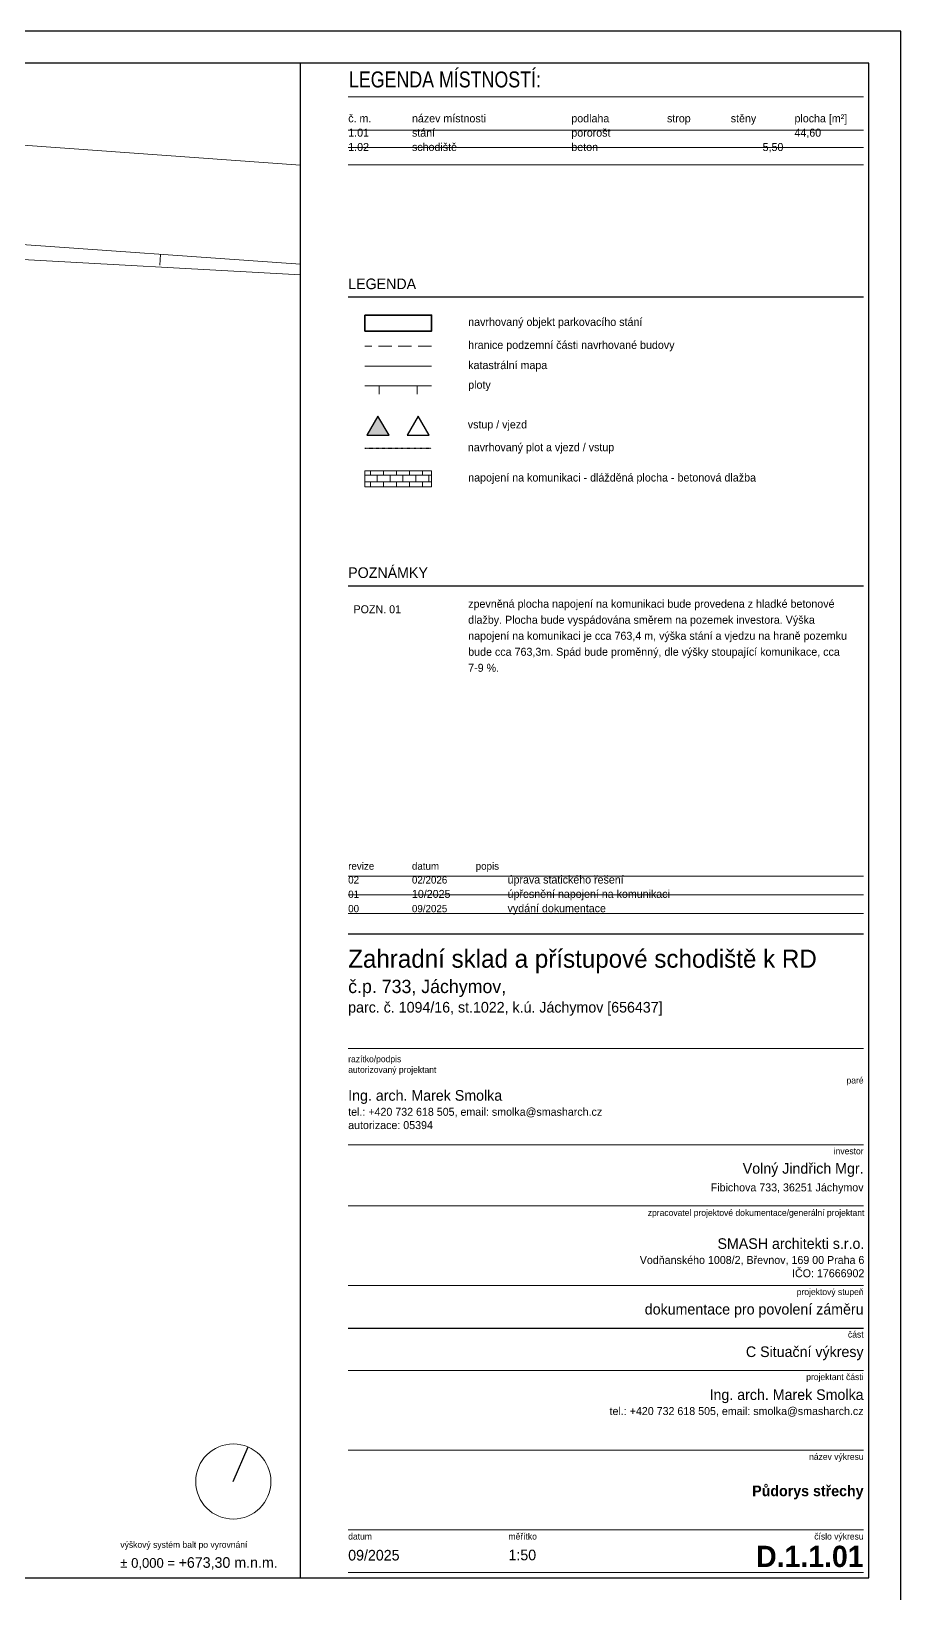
# Model space of a CAD drawing. Header units: millimetres. Extents: x 3760008 to 3998794, y 1820800 to 2250722.
# Drawn here: x 3965607 to 3973790, y 1857230 to 1871930 of the extents above; entities that cross this region are included whole.
import ezdxf

# ---------------------------------------------------------------- set-up
doc = ezdxf.new("R2010")
doc.units = ezdxf.units.MM
doc.header["$LTSCALE"] = 5
doc.linetypes.add('DASHED', pattern=[0.75, 0.5, -0.25])
for name, color, linetype, lineweight in [('IP_rozpiska', 7, 'Continuous', 0), ('km__03_velmi tlustá', 7, 'Continuous', 35), ('km_kóty', 140, 'Continuous', 0), ('km_rozpiska', 7, 'Continuous', 0), ('km_tabulka místností', 7, 'Continuous', 0), ('SMA_rozpiska', 7, 'Continuous', 0)]:
    doc.layers.add(name, color=color, linetype=linetype, lineweight=lineweight)
doc.layers.add('km__netisk', color=250, linetype='Continuous', plot=False)
for name, color, linetype, lineweight, true_color in [('SM _ oplocení', 8, 'Continuous', 30, 0x7c7c7c), ('SM_ Návrh šrafa', 8, 'Continuous', 0, 0x808080), ('Z _ KATASTR', 144, 'Continuous', 9, 0x006d91), ('Z _ MERENI', 8, 'Continuous', 9, 0x7a7a7a), ('Z _ POPIS', 8, 'Continuous', 9, 0x7c7c7c)]:
    doc.layers.add(name, color=color, linetype=linetype, lineweight=lineweight, true_color=true_color)
doc.styles.add('IP_style', font='Arial.ttf')
doc.styles.add('km_style', font='GOTHIC.TTF')

# ---------------------------------------------------------------- blocks, each defined once
blk = doc.blocks.new('PLOT_DREVENY_04')
at = {"layer": 'Z _ POPIS', "color": 0, "lineweight": 0}
blk.add_line((0, 0.1), (0, 0), dxfattribs=at)
blk = doc.blocks.new('severka')
at = {"layer": 'SMA_rozpiska', "lineweight": 30}
blk.add_lwpolyline([(0, 0), (0, 1000)], dxfattribs=at)
at = {"layer": 'SMA_rozpiska'}
blk.add_circle((0, 0), 1000, dxfattribs=at)
blk = doc.blocks.new('název')
at = {"layer": 'km_rozpiska', "ltscale": 0.5, "insert": (0, 146), "char_height": 250, "width": 5000, "attachment_point": 1, "rotation": 0, "style": 'km_style'}
blk.add_mtext('{\\H0.68x;Zahradní sklad a přístupové schodiště k RD } \\P\\H0.5x;č.p. 733, Jáchymov,\\H1.33334x; \\P\\H0.599997x;parc. č. 1094/16, st.1022, k.ú. Jáchymov [656437]', dxfattribs=at)
blk = doc.blocks.new('investor')
at = {"layer": 'km_rozpiska', "ltscale": 0.5, "rotation": 0, "style": 'km_style'}
for s, insert, char_height, width, attachment_point in [('investor', (0, -60), 120, 8910, 3), ('\\fCentury Gothic|b0|i0|c238;Volný Jindřich Mgr.', (0, -476), 200, 10000, 6), ('\\fCentury Gothic|b0|i0|c238;Fibichova 733, 36251 Jáchymov', (0, -826), 150, 10000, 6)]:
    blk.add_mtext(s, dxfattribs=dict(at, insert=insert, char_height=char_height, width=width, attachment_point=attachment_point))
blk = doc.blocks.new('projektový stupeň')
at = {"layer": 'km_rozpiska', "ltscale": 0.5, "rotation": 0, "style": 'km_style'}
for s, insert, char_height, width, attachment_point in [('projektový stupeň', (0, -60), 120, 8910, 3), (' dokumentace pro povolení záměru', (0, -476), 200, 10000, 6)]:
    blk.add_mtext(s, dxfattribs=dict(at, insert=insert, char_height=char_height, width=width, attachment_point=attachment_point))
blk = doc.blocks.new('projektant')
at = {"layer": 'km_rozpiska', "ltscale": 0.5, "width": 10000, "rotation": 0, "style": 'km_style'}
for s, insert, char_height, attachment_point in [('projektant části', (0, -60), 120, 3), ('Ing. arch. Marek Smolka\\P\\H0.75x;tel.: +420 732 618 505, email: smolka@smasharch.cz', (0, -611), 200, 6)]:
    blk.add_mtext(s, dxfattribs=dict(at, insert=insert, char_height=char_height, attachment_point=attachment_point))
blk = doc.blocks.new('datum')
at = {"layer": 'km_rozpiska', "ltscale": 0.5, "rotation": 0, "style": 'km_style'}
for s, insert, char_height, width, attachment_point in [('datum', (0, -60), 120, 8910, 1), ('09/2025', (0, -476), 200, 2272.24, 4)]:
    blk.add_mtext(s, dxfattribs=dict(at, insert=insert, char_height=char_height, width=width, attachment_point=attachment_point))
blk = doc.blocks.new('část')
at = {"layer": 'km_rozpiska', "ltscale": 0.5, "rotation": 0, "style": 'km_style'}
for s, insert, char_height, width, attachment_point in [('část', (0, -60), 120, 8910, 3), ('C Situační výkresy', (0, -476), 200, 10000, 6)]:
    blk.add_mtext(s, dxfattribs=dict(at, insert=insert, char_height=char_height, width=width, attachment_point=attachment_point))
blk = doc.blocks.new('razítko a podpis')
at = {"layer": 'km_rozpiska', "ltscale": 0.5, "style": 'km_style'}
for s, insert, char_height, width, attachment_point, rotation in [('\\fCentury Gothic|b0|i0;razítko/podpis\\Pautorizovaný projektant', (0, -2741), 180, 13365, 1, 0), ('\\fCentury Gothic|b0|i0|c238;Ing. arch. Marek Smolka\\H0.75x;\\Ptel.: +420 732 618 505, email: smolka@smasharch.cz\\Pautorizace: 05394', (0, -4260), 300, 15000, 4, 360)]:
    blk.add_mtext(s, dxfattribs=dict(at, insert=insert, char_height=char_height, width=width, attachment_point=attachment_point, rotation=rotation))
blk = doc.blocks.new('hlavní projektant')
at = {"layer": 'km_rozpiska', "ltscale": 0.5, "width": 10000, "rotation": 0, "style": 'km_style'}
for s, insert, char_height, attachment_point in [('zpracovatel projektové dokumentace/generální projektant', (15, -70), 120, 3), ('SMASH architekti s.r.o.\\H0.75x;\\P\\H1x;Vodňanského 1008/2, Břevnov, 169 00 Praha 6\\H1x;\\P\\H1x;IČO: 17666902', (15, -979), 200, 6)]:
    blk.add_mtext(s, dxfattribs=dict(at, insert=insert, char_height=char_height, attachment_point=attachment_point))
blk = doc.blocks.new('vstup')
at = {"lineweight": 30}
blk.add_lwpolyline([(0, 0), (-0.416, -0.72), (0.416, -0.72)], close=True, dxfattribs=at)
blk = doc.blocks.new('hlavní vstup')
h = blk.add_hatch(color=256)
h.dxf.hatch_style = 1
h.paths.add_polyline_path([(0, 0), (-0.416, -0.72), (0.416, -0.72)])
at = {"lineweight": 30}
blk.add_lwpolyline([(0, 0), (-0.416, -0.72), (0.416, -0.72)], close=True, dxfattribs=at)
blk = doc.blocks.new('výškový systém')
at = {"layer": 'km_rozpiska', "ltscale": 0.5, "rotation": 0, "style": 'km_style'}
for s, insert, char_height, width, attachment_point in [('výškový systém balt po vyrovnání', (0, -21), 120, 8910, 1), ('\\pxa0.66667,sm1.07917;{\\H0.91667x;± 0,000 = }+673,30 m.n.m.', (0, -436), 200, 3814.67, 4)]:
    blk.add_mtext(s, dxfattribs=dict(at, insert=insert, char_height=char_height, width=width, attachment_point=attachment_point))

msp = doc.modelspace()

# ---------------------------------------------------------------- hatches: boundary and pattern name
at = {"layer": 'SM_ Návrh šrafa'}
h = msp.add_hatch(dxfattribs=at)
h.set_pattern_fill('BLOCKS', color=256, scale=0.3, style=0)
h.paths.add_polyline_path([(3968746.8, 1867795.7), (3968746.8, 1867645.2), (3969374.2, 1867645.2), (3969374.2, 1867795.7)])

# ---------------------------------------------------------------- linework, layer by layer
at = {"layer": 'IP_rozpiska'}
msp.add_lwpolyline([(3968590.5, 1871313.8), (3973440, 1871313.8)], dxfattribs=at)
at = {"layer": 'km__03_velmi tlustá'}
msp.add_lwpolyline([(3968746.8, 1869260), (3968746.8, 1869109.4), (3969374.2, 1869109.4), (3969374.2, 1869260)], close=True, dxfattribs=at)
msp.add_lwpolyline([(3968746.8, 1869260), (3968746.8, 1869109.4), (3969374.2, 1869109.4), (3969374.2, 1869260)], close=True, dxfattribs=at)
at = {"layer": 'km__03_velmi tlustá', "linetype": 'DASHED', "lineweight": 9, "ltscale": 50}
msp.add_lwpolyline([(3969374.2, 1868968), (3968746.8, 1868968)], dxfattribs=at)
at = {"layer": 'km__netisk'}
for points in [[(3952790, 1857080.4), (3973790, 1857080.4), (3973790, 1871930.4), (3952790, 1871930.4)], [(3952790, 1857080.4), (3973790, 1857080.4), (3973790, 1871930.4), (3952790, 1871930.4)], [(3968140, 1857380.4), (3968140, 1871630.4), (3953090, 1871630.4), (3953090, 1857380.4)], [(3953090, 1857380.4), (3973490, 1857380.4), (3973490, 1871630.4), (3953090, 1871630.4)], [(3968140, 1857380.4), (3968140, 1871630.4), (3953090, 1871630.4), (3953090, 1857380.4)]]:
    msp.add_lwpolyline(points, close=True, dxfattribs=at)
at = {"layer": 'km_rozpiska', "lineweight": 30}
for points in [[(3968590, 1869430.4), (3973440, 1869430.4)], [(3968590, 1866713.1), (3973440, 1866713.1)], [(3968590, 1863439.9), (3973440, 1863439.9)], [(3968590, 1859730.4), (3973440, 1859730.4)]]:
    msp.add_lwpolyline(points, dxfattribs=at)
at = {"layer": 'km_rozpiska'}
for points in [[(3968590, 1863982.9), (3973440, 1863982.9)], [(3968590, 1863806.9), (3973440, 1863806.9)], [(3968590, 1863630.9), (3973440, 1863630.9)], [(3968590, 1862359.2), (3973440, 1862359.2)], [(3968590, 1861454.9), (3973440, 1861454.9)], [(3968590, 1860880.4), (3973440, 1860880.4)], [(3968590, 1860130.4), (3973440, 1860130.4)], [(3968590, 1859330.4), (3973440, 1859330.4)], [(3968590, 1858580.4), (3973440, 1858580.4)], [(3968590, 1857830.4), (3973440, 1857830.4)], [(3968590, 1857430.4), (3973440, 1857430.4)]]:
    msp.add_lwpolyline(points, dxfattribs=at)
at = {"layer": 'km_tabulka místností'}
for points in [[(3968590.5, 1870998.4), (3973440, 1870998.4)], [(3968590.5, 1870835.5), (3973440, 1870835.5)], [(3968590.5, 1870672.6), (3973440, 1870672.6)]]:
    msp.add_lwpolyline(points, dxfattribs=at)
at = {"layer": 'SM _ oplocení', "linetype": 'DASHED', "ltscale": 0.01}
msp.add_lwpolyline([(3969372.2, 1868005.6), (3968747.2, 1868005.6)], dxfattribs=at)
at = {"layer": 'Z _ KATASTR'}
msp.add_line((3968140, 1869637.5), (3962686.5, 1869943.1), dxfattribs=at)
msp.add_lwpolyline([(3969374.2, 1868778.2), (3968746.8, 1868778.2)], dxfattribs=at)
at = {"layer": 'Z _ MERENI'}
msp.add_line((3962635, 1870128.1), (3968140, 1869738.3), dxfattribs=at)
for points in [[(3968140, 1870669), (3960787, 1871199.1), (3958265.9, 1871252.7), (3955586, 1871630.4)], [(3969374.2, 1868593.4), (3968746.8, 1868593.4)], [(3968880.7, 1868593.4), (3968880.7, 1868515.4)], [(3969240.3, 1868593.4), (3969240.3, 1868515.4)]]:
    msp.add_lwpolyline(points, dxfattribs=at)
msp.add_lwpolyline([(3968746.8, 1867795.7), (3968746.8, 1867645.2), (3969374.2, 1867645.2), (3969374.2, 1867795.7)], close=True, dxfattribs=at)
msp.add_lwpolyline([(3968746.8, 1867795.7), (3968746.8, 1867645.2), (3969374.2, 1867645.2), (3969374.2, 1867795.7)], close=True, dxfattribs=at)

# ---------------------------------------------------------------- block references
at = {"layer": 'km_kóty', "xscale": 250, "yscale": 250, "zscale": 250}
for name, p in [('hlavní vstup', (3968870.4, 1868310.1)), ('vstup', (3969248.3, 1868310.1))]:
    msp.add_blockref(name, p, dxfattribs=at)
at = {"layer": 'km_rozpiska'}
msp.add_blockref('název', (3968590, 1863144), dxfattribs=at)
for name, p, xscale, yscale, zscale in [('razítko a podpis', (3968590, 1863204.9), 0.33333333333333, 0.33333333333333, 0.33333333333333), ('investor', (3973440, 1861454.9), 0.5, 0.5, 0.5), ('hlavní projektant', (3973440, 1860880.4), 0.5, 0.5, 0.5), ('projektový stupeň', (3973440, 1860130.4), 0.5, 0.5, 0.5), ('část', (3973440, 1859730.4), 0.5, 0.5, 0.5), ('projektant', (3973440, 1859330.4), 0.5, 0.5, 0.5), ('datum', (3968590, 1857830.4), 0.5, 0.5, 0.5), ('výškový systém', (3966446.2, 1857733), 0.5, 0.5, 0.5)]:
    msp.add_blockref(name, p, dxfattribs=dict(at, xscale=xscale, yscale=yscale, zscale=zscale))
at = {"layer": 'km_rozpiska', "xscale": 0.35353535353535, "yscale": 0.35353535353535, "zscale": 0.35353535353535, "rotation": 336.8972537958082}
msp.add_blockref('severka', (3967508.8, 1858286.4), dxfattribs=at)
at = {"layer": 'Z _ POPIS', "xscale": 999.9999999999993, "yscale": 1000, "zscale": 1000, "rotation": 175.9972537958081}
msp.add_blockref('PLOT_DREVENY_04', (3966824.2, 1869830.5), dxfattribs=at)

# ---------------------------------------------------------------- texts
at = {"layer": 'IP_rozpiska', "style": 'IP_style', "width": 0.8}
msp.add_text('LEGENDA MÍSTNOSTÍ:', height=149.985, dxfattribs=at).set_placement((3968596.9, 1871402))
at = {"layer": 'km_rozpiska', "line_spacing_factor": 1.2, "style": 'km_style'}
for s, width, insert, char_height, attachment_point in [('\\pxa0.25;LEGENDA', 3333.333, (3968590, 1869604.2), 100, 1), ('navrhovaný objekt parkovacího stání', 7779.036, (3969719.2, 1869184.7), 75.281, 4), ('hranice podzemní části navrhované budovy', 7779.036, (3969719.2, 1868968), 75.281, 4), ('katastrální mapa', 7779.036, (3969719.2, 1868778.2), 75.281, 4), ('ploty', 7779.036, (3969719.2, 1868593.4), 75.28, 4), ('vstup / vjezd', 3725, (3969715.6, 1868220.1), 75, 4), ('navrhovaný plot a vjezd / vstup', 3725, (3969716, 1868005.6), 75, 4), ('napojení na komunikaci - dlážděná plocha - betonová dlažba', 7779.036, (3969719.2, 1867720.5), 75.281, 4), ('\\pxa0.25;POZNÁMKY', 3333.333, (3968590, 1866886.9), 100, 1), ('POZN. 01', 1739.036, (3968639.8, 1866491.9), 75.28, 4), ('\\pxql;zpevněná plocha napojení na komunikaci bude provedena z hladké betonové dlažby. Plocha bude vyspádována směrem na pozemek investora. Výška napojení na komunikaci je cca 763,4 m, výška stání a vjedzu na hraně pozemku bude cca 763,3m. Spád bude proměnný, dle výšky stoupající komunikace, cca 7-9 %.', 3619.926, (3969719.2, 1866581.9), 75.281, 1)]:
    msp.add_mtext_dynamic_manual_height_columns(s, width=width, gutter_width=12.5, heights=[0], dxfattribs=dict(at, insert=insert, char_height=char_height, attachment_point=attachment_point))
at = {"layer": 'km_rozpiska', "insert": (3968590, 1864110.6), "char_height": 75, "width": 4850, "attachment_point": 1, "line_spacing_factor": 1.2, "style": 'km_style'}
msp.add_mtext('\\pxa0.66667,sm1.07917;{\\H0.91667x;revize^I^Idatum^I^Ipopis\\P02^I^I02/2026^I^I}úprava statického řešení^I{\\H0.91667x;\\P01^I^I\\H1.090905124x;10/2025^I^Iúpřesnění napojení na komunikaci}^I{\\H0.91667x;^I^I\\P00^I^I09/2025^I^I}vydání dokumentace ', dxfattribs=at)
at = {"layer": 'km_rozpiska', "ltscale": 0.5, "rotation": 0, "style": 'km_style'}
for s, insert, char_height, width, attachment_point in [('paré', (3973440, 1862091), 60, 4455, 3), ('název výkresu', (3973440, 1858550.3), 60, 4455, 3), ('\\fCentury Gothic|b1|i0|c238|p34;Půdorys střechy', (3973440, 1858183.2), 100, 4850, 6), ('měřítko', (3970098.3, 1857800.3), 60, 552.321, 1), ('číslo výkresu', (3973440, 1857800.3), 60, 1702.679, 3), ('1:50', (3970098.3, 1857594.5), 100, 708.782, 4), ('\\fCentury Gothic|b1|i0|c238|p34;D.1.1.01', (3973440, 1857580.6), 200, 3151.961, 6)]:
    msp.add_mtext(s, dxfattribs=dict(at, insert=insert, char_height=char_height, width=width, attachment_point=attachment_point))
at = {"layer": 'km_tabulka místností', "insert": (3968590.5, 1871148.7), "char_height": 74.992, "attachment_point": 1, "line_spacing_factor": 1.2, "style": 'km_style'}
msp.add_mtext_dynamic_manual_height_columns('\\pxa0.66667,sm1.07917t8,28,40,48,56;č. m.^Inázev místnosti^Ipodlaha^Istrop^Istěny^Iplocha [m²]\\P\\pa0.25,s*,t8,28;1.01^Istání^Ipororošt^I^I^I^I^I^I44,60\\P1.02^Ischodiště^Ibeton^I^I^I^I^I^I5,50\\P', width=4949.495, gutter_width=0, heights=[3589.2], dxfattribs=at)

doc.saveas('drawing.dxf')
